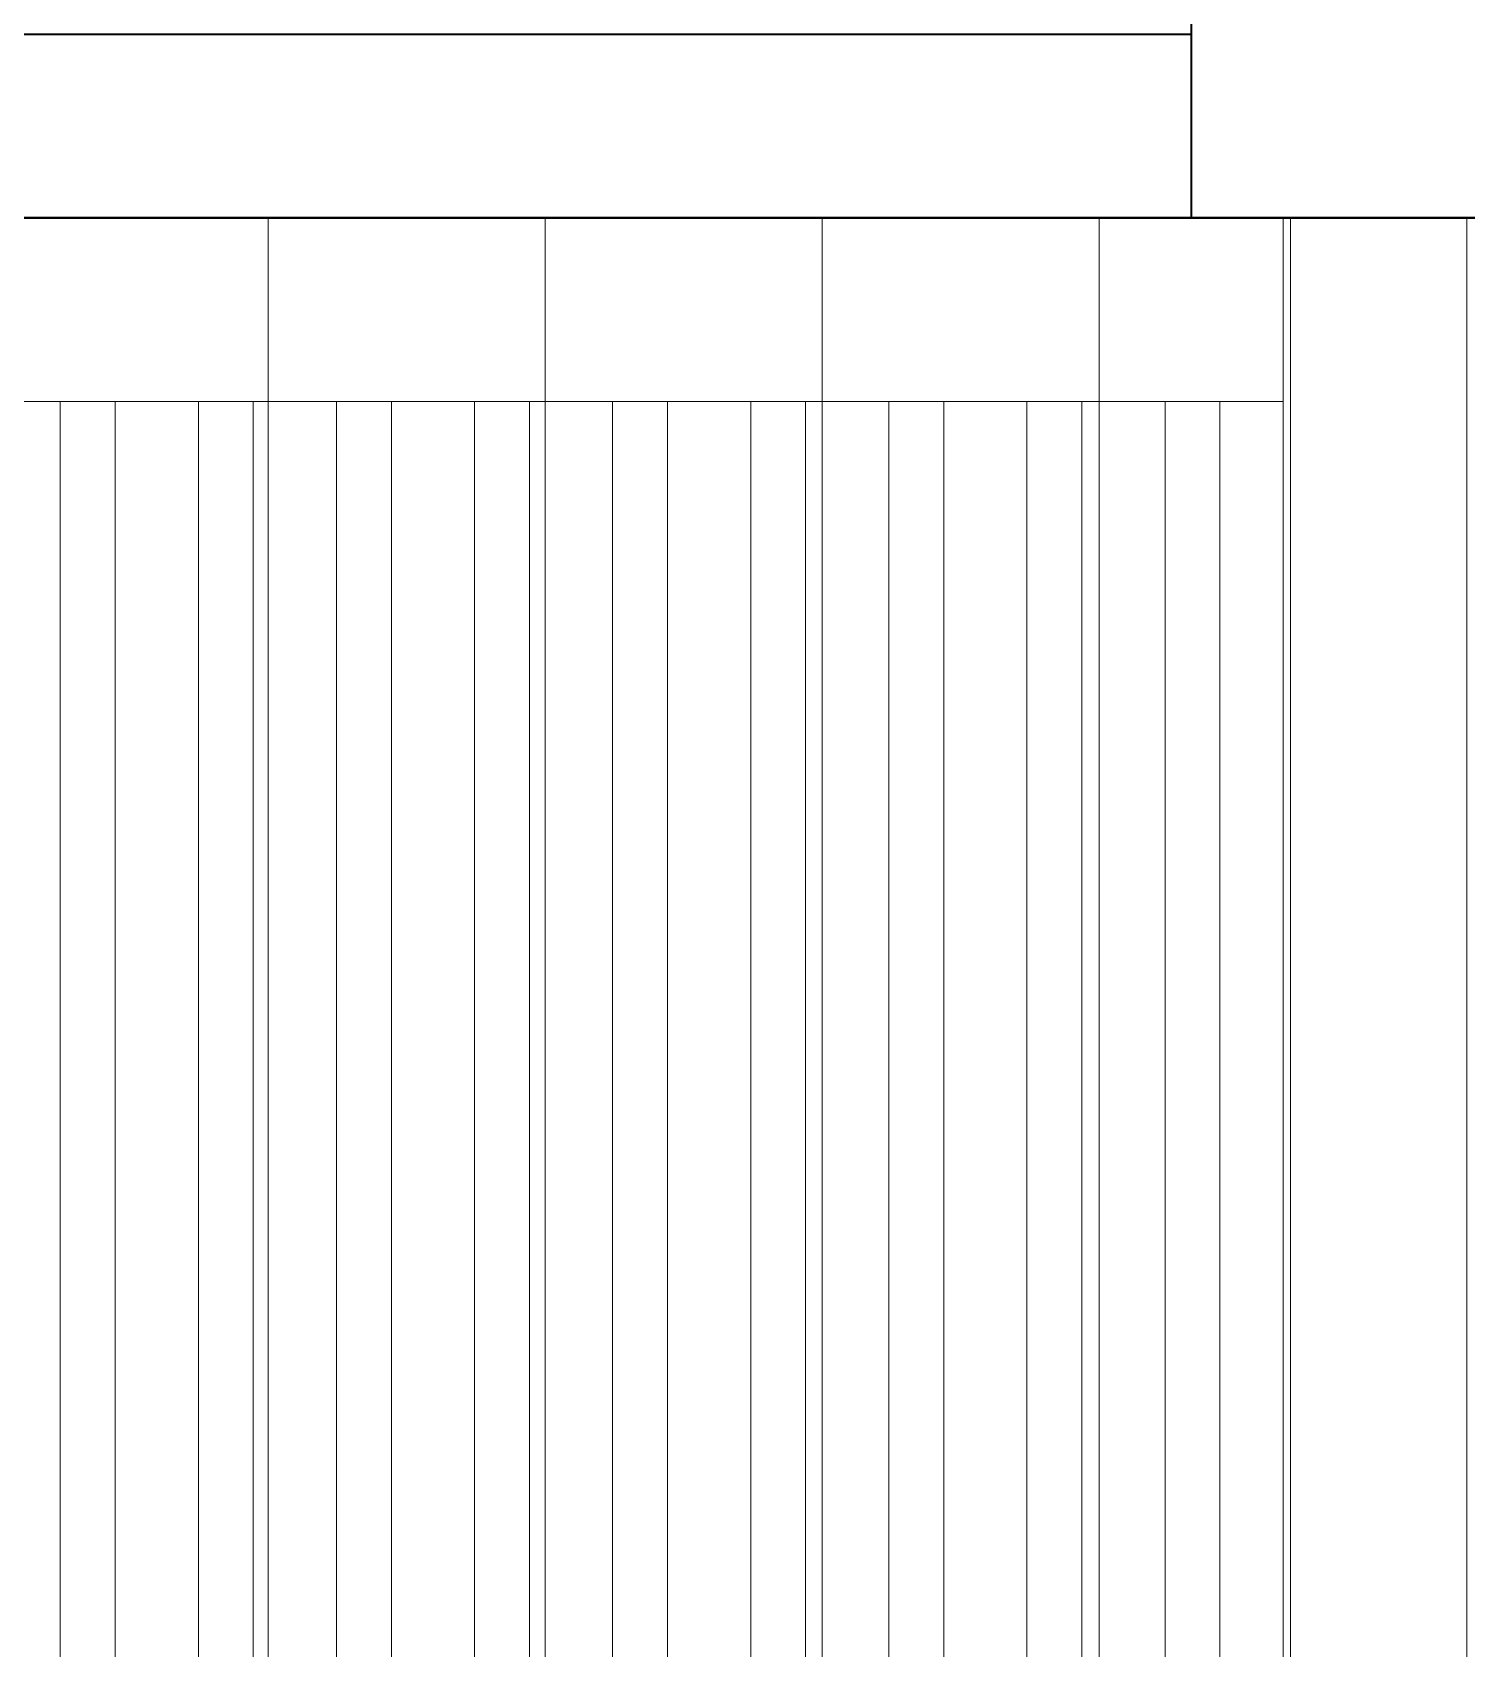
# Model space of a CAD drawing. Header units: millimetres. Extents: x 652554 to 1678317, y -308114 to 170803.
# Drawn here: x 678156.5 to 678546.9, y 113360.6 to 113800.5 of the extents above; entities that cross this region are included whole.
import ezdxf

# ---------------------------------------------------------------- set-up
doc = ezdxf.new("R2010")
doc.units = ezdxf.units.MM
for name, color, linetype, lineweight in [('A-GENM', 1, 'Continuous', 9), ('A-GLAZ-CURT', 2, 'Continuous', 9), ('A-GLAZ-CWMG', 2, 'Continuous', 35)]:
    doc.layers.add(name, color=color, linetype=linetype, lineweight=lineweight)

# ---------------------------------------------------------------- blocks, each defined once
blk = doc.blocks.new('DPA_CP_Entrance Louver Grill Vertical Z - Louver Grill Vertical Z-18398766-2250-01 ENTRANCE 2 ELEVATION 3')
at = {"layer": 'A-GLAZ-CURT'}
for p, q in [((632533.83, 113750), (631932.54, 113750)), ((632598.78, 113750), (631997.49, 113750)), ((632508.83, 113750), (632465.53, 113750)), ((632465.53, 113750), (632490.53, 113750)), ((631957.54, 113700), (632440.53, 113700)), ((632440.53, 113700), (631997.49, 113700))]:
    blk.add_line(p, q, dxfattribs=at)
blk = doc.blocks.new('GM_Louver Grill Vertical Z - Z Profile-V56-2250-01 ENTRANCE 2 ELEVATION 3')
at = {"layer": 'A-GENM'}
for p, q in [((632107.67, 113750), (632122.62, 113750)), ((632109.4, 113750), (632107.67, 113750)), ((632122.54, 113750), (632109.4, 113750)), ((632162.62, 113750), (632122.54, 113750)), ((632122.62, 113750), (632162.71, 113750)), ((632167.62, 113750), (632162.62, 113750)), ((632162.71, 113750), (632165.89, 113750)), ((632165.89, 113750), (632167.62, 113750)), ((632107.67, 113700), (632107.67, 113247.29)), ((632122.62, 108635), (632122.62, 113700))]:
    blk.add_line(p, q, dxfattribs=at)
blk = doc.blocks.new('GM_Louver Grill Vertical Z - Z Profile-V57-2250-01 ENTRANCE 2 ELEVATION 3')
at = {"layer": 'A-GENM'}
for p, q in [((632145.26, 113750), (632160.21, 113750)), ((632147, 113750), (632145.26, 113750)), ((632160.13, 113750), (632147, 113750)), ((632200.22, 113750), (632160.13, 113750)), ((632160.21, 113750), (632200.3, 113750)), ((632205.22, 113750), (632200.22, 113750)), ((632200.3, 113750), (632203.48, 113750)), ((632203.48, 113750), (632205.22, 113750)), ((632145.26, 113700), (632145.26, 108635)), ((632160.21, 108635), (632160.21, 113700))]:
    blk.add_line(p, q, dxfattribs=at)
blk = doc.blocks.new('GM_Louver Grill Vertical Z - Z Profile-V58-2250-01 ENTRANCE 2 ELEVATION 3')
at = {"layer": 'A-GENM'}
for p, q in [((632446, 113750), (632460.95, 113750)), ((632447.73, 113750), (632446, 113750)), ((632460.87, 113750), (632447.73, 113750)), ((632500.95, 113750), (632460.87, 113750)), ((632460.95, 113750), (632501.04, 113750))]:
    blk.add_line(p, q, dxfattribs=at)
blk = doc.blocks.new('DPA_CP_Entrance Louver Grill Vertical Z - Louver Grill Vertical Z-18399026-2250-01 ENTRANCE 2 ELEVATION 3')
at = {"layer": 'A-GLAZ-CURT'}
for p, q in [((625329.56, 113750), (626761.76, 113750)), ((625329.56, 113750), (626761.76, 113750)), ((626711.76, 113750), (626761.76, 113750)), ((626761.76, 113750), (626711.76, 113750)), ((626711.76, 113750), (626713.76, 113750)), ((626761.76, 113750), (626711.76, 113750)), ((626711.76, 113750), (626711.76, 108575)), ((626711.76, 108575), (626711.76, 113750)), ((626713.76, 113750), (626761.76, 113750)), ((626713.76, 113750), (626713.76, 108575)), ((626713.76, 113750), (626713.76, 108575)), ((626761.76, 108575), (626761.76, 113750)), ((626761.76, 108575), (626761.76, 113750)), ((626761.76, 113750), (626761.76, 108575)), ((626761.76, 113750), (626761.76, 108575)), ((626761.76, 113700), (626761.76, 113750)), ((626761.76, 113750), (626761.76, 113700)), ((626711.76, 113700), (625379.56, 113700)), ((625379.56, 113700), (626711.76, 113700)), ((626711.76, 113700), (626711.76, 108635)), ((626711.76, 108635), (626711.76, 113700))]:
    blk.add_line(p, q, dxfattribs=at)
blk = doc.blocks.new('GM_Louver Grill Vertical Z - Z Profile-V71-2250-01 ENTRANCE 2 ELEVATION 3')
at = {"layer": 'A-GENM'}
blk.add_line((625152.55, 108575), (625152.55, 113750), dxfattribs=at)
blk = doc.blocks.new('Rectangular Mullion - Entrance Louver Top-15304690-2250-01 ENTRANCE 2 ELEVATION 3')
at = {"layer": 'A-GLAZ-CWMG'}
for p, q in [((631058.33, 113800), (632415.53, 113800)), ((631058.33, 113800), (632415.53, 113800)), ((631058.33, 113750), (632490.53, 113750)), ((631058.33, 113750), (632490.53, 113750))]:
    blk.add_line(p, q, dxfattribs=at)
blk = doc.blocks.new('Rectangular Mullion - Entrance Louver Top-15305103-2250-01 ENTRANCE 2 ELEVATION 3')
at = {"layer": 'A-GLAZ-CWMG'}
for p, q in [((632685.53, 113950), (632415.53, 113950)), ((632415.53, 113950), (632415.53, 113750)), ((632685.53, 113920), (632685.53, 113950)), ((632585.53, 113800), (632585.53, 113920)), ((632585.53, 113920), (632685.53, 113920)), ((632565.53, 113750), (632565.53, 113800)), ((632565.53, 113800), (632585.53, 113800)), ((632415.53, 113750), (632565.53, 113750))]:
    blk.add_line(p, q, dxfattribs=at)
blk = doc.blocks.new('Rectangular Mullion - Entrance Louver Top-15305096-2250-01 ENTRANCE 2 ELEVATION 3')
at = {"layer": 'A-GLAZ-CWMG'}
for p, q in [((632415.53, 113750), (631824.28, 113750)), ((632565.53, 113750), (631954.19, 113750))]:
    blk.add_line(p, q, dxfattribs=at)
blk = doc.blocks.new('GM_Louver Grill Vertical Z - Z Profile-V78-2250-01 ENTRANCE 2 ELEVATION 3')
at = {"layer": 'A-GENM'}
for p, q in [((632125.03, 113750), (632084.95, 113750)), ((632085.03, 113750), (632125.12, 113750)), ((632130.03, 113750), (632125.03, 113750)), ((632125.12, 113750), (632128.3, 113750)), ((632128.3, 113750), (632130.03, 113750))]:
    blk.add_line(p, q, dxfattribs=at)

msp = doc.modelspace()

# ---------------------------------------------------------------- block references
at = {"layer": 'A-GENM'}
for name, p in [('GM_Louver Grill Vertical Z - Z Profile-V78-2250-01 ENTRANCE 2 ELEVATION 3', (46056.406, 0)), ('GM_Louver Grill Vertical Z - Z Profile-V56-2250-01 ENTRANCE 2 ELEVATION 3', (46056.406, 0)), ('GM_Louver Grill Vertical Z - Z Profile-V57-2250-01 ENTRANCE 2 ELEVATION 3', (46056.406, 0)), ('GM_Louver Grill Vertical Z - Z Profile-V71-2250-01 ENTRANCE 2 ELEVATION 3', (53068.111, 0)), ('GM_Louver Grill Vertical Z - Z Profile-V57-2250-01 ENTRANCE 2 ELEVATION 3', (46093.9982, 0)), ('GM_Louver Grill Vertical Z - Z Profile-V57-2250-01 ENTRANCE 2 ELEVATION 3', (46131.5904, 0)), ('GM_Louver Grill Vertical Z - Z Profile-V71-2250-01 ENTRANCE 2 ELEVATION 3', (53143.5341, 0)), ('GM_Louver Grill Vertical Z - Z Profile-V57-2250-01 ENTRANCE 2 ELEVATION 3', (46169.1827, 0)), ('GM_Louver Grill Vertical Z - Z Profile-V57-2250-01 ENTRANCE 2 ELEVATION 3', (46206.7749, 0)), ('GM_Louver Grill Vertical Z - Z Profile-V71-2250-01 ENTRANCE 2 ELEVATION 3', (53218.9572, 0)), ('GM_Louver Grill Vertical Z - Z Profile-V57-2250-01 ENTRANCE 2 ELEVATION 3', (46244.3672, 0)), ('GM_Louver Grill Vertical Z - Z Profile-V57-2250-01 ENTRANCE 2 ELEVATION 3', (46281.9594, 0)), ('GM_Louver Grill Vertical Z - Z Profile-V71-2250-01 ENTRANCE 2 ELEVATION 3', (53294.3803, 0)), ('GM_Louver Grill Vertical Z - Z Profile-V57-2250-01 ENTRANCE 2 ELEVATION 3', (46319.5517, 0)), ('GM_Louver Grill Vertical Z - Z Profile-V58-2250-01 ENTRANCE 2 ELEVATION 3', (46056.406, 0)), ('GM_Louver Grill Vertical Z - Z Profile-V58-2250-01 ENTRANCE 2 ELEVATION 3', (46093.9982, 0))]:
    msp.add_blockref(name, p, dxfattribs=at)
at = {"layer": 'A-GLAZ-CURT'}
for name, p in [('DPA_CP_Entrance Louver Grill Vertical Z - Louver Grill Vertical Z-18399026-2250-01 ENTRANCE 2 ELEVATION 3', (51785.1758, 0)), ('DPA_CP_Entrance Louver Grill Vertical Z - Louver Grill Vertical Z-18398766-2250-01 ENTRANCE 2 ELEVATION 3', (46056.406, 0))]:
    msp.add_blockref(name, p, dxfattribs=at)
at = {"layer": 'A-GLAZ-CWMG'}
for name in ['Rectangular Mullion - Entrance Louver Top-15304690-2250-01 ENTRANCE 2 ELEVATION 3', 'Rectangular Mullion - Entrance Louver Top-15305096-2250-01 ENTRANCE 2 ELEVATION 3', 'Rectangular Mullion - Entrance Louver Top-15305103-2250-01 ENTRANCE 2 ELEVATION 3']:
    msp.add_blockref(name, (46056.406, 0), dxfattribs=at)

doc.saveas('drawing.dxf')
